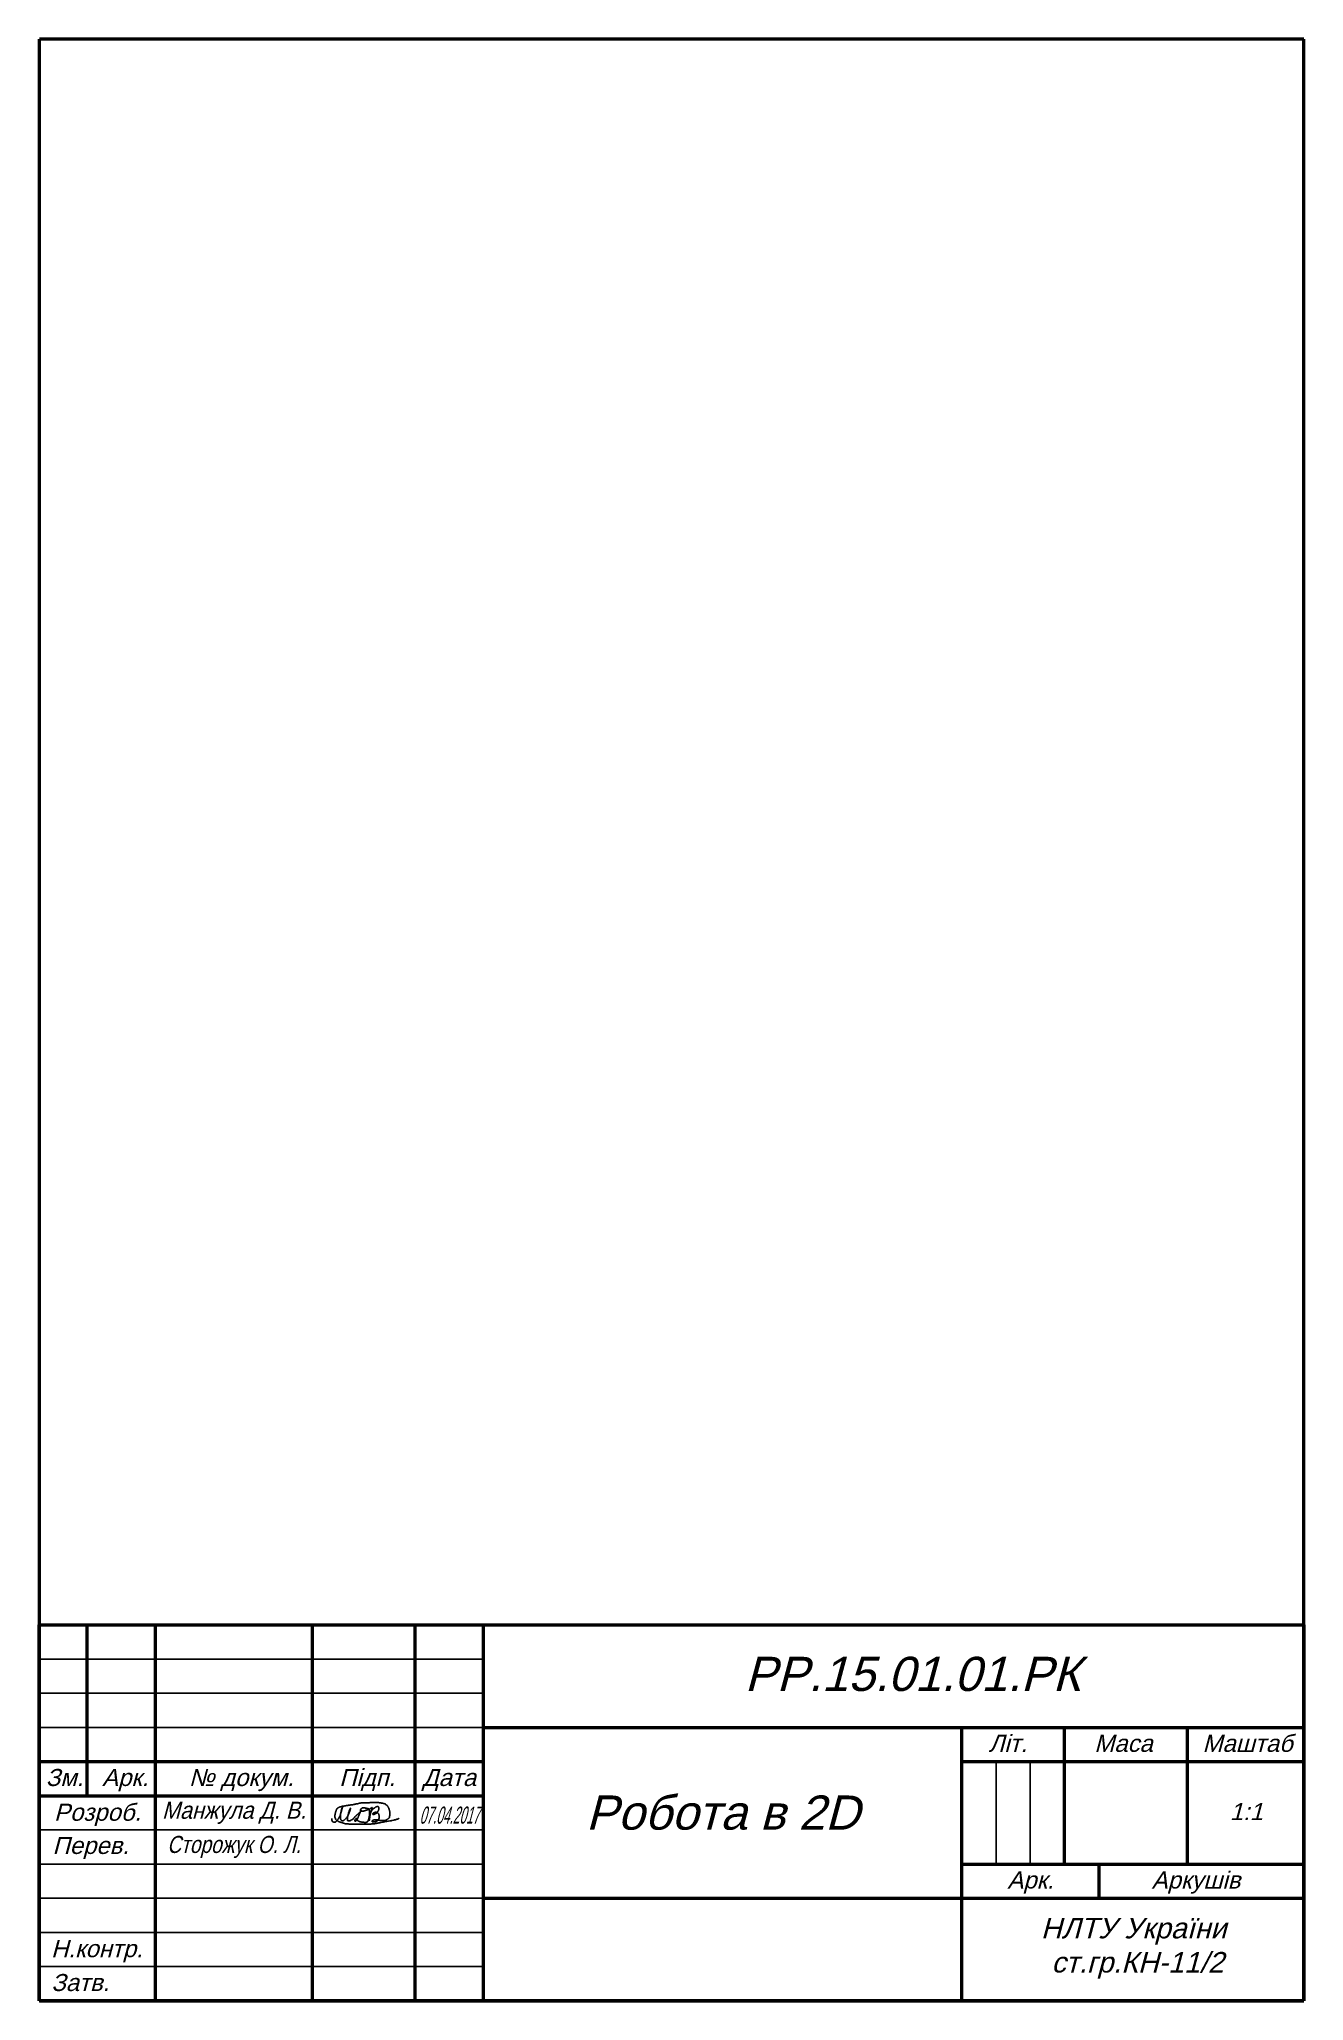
# Paper-space layout 'А4 вертик' of a CAD drawing. Header units: millimetres. Extents: x 20 to 205, y 5 to 292.
import ezdxf

# ---------------------------------------------------------------- set-up
doc = ezdxf.new("R2010")
doc.units = ezdxf.units.MM
doc.layers.add('Контур', color=7, linetype='Continuous', lineweight=50)
doc.styles.add('пiдпис', font='arial.ttf', dxfattribs={"oblique": 15})

psp = doc.layouts.new('А4 вертик')

# ---------------------------------------------------------------- linework, layer by layer
for p, q in [((19.73, 54.93), (84.73, 54.93)), ((19.73, 49.93), (84.73, 49.93)), ((84.73, 44.93), (19.73, 44.93)), ((159.73, 39.93), (159.73, 24.93)), ((164.73, 39.93), (164.73, 24.93)), ((62.53, 31.6), (62.53, 31.37)), ((63.02, 32.15), (63, 32.13)), ((63, 32.13), (63, 31.75)), ((63, 31.75), (63.02, 31.73)), ((63.03, 32.19), (63.02, 32.17)), ((63.02, 32.17), (63.02, 32.15)), ((63.02, 31.73), (63.02, 31.71)), ((63.02, 31.71), (63.03, 31.68)), ((63.04, 32.24), (63.03, 32.19)), ((63.03, 31.68), (63.04, 31.64)), ((63.06, 32.36), (63.04, 32.31)), ((63.04, 32.31), (63.04, 32.24)), ((63.04, 31.64), (63.06, 31.63)), ((63.07, 32.43), (63.06, 32.39)), ((63.06, 32.39), (63.06, 32.36)), ((63.06, 31.63), (63.06, 31.6)), ((63.06, 31.6), (63.07, 31.55)), ((63.09, 32.46), (63.07, 32.44)), ((63.07, 32.44), (63.07, 32.43)), ((63.1, 32.51), (63.09, 32.46)), ((63.13, 32.62), (63.1, 32.55)), ((63.1, 32.55), (63.1, 32.51)), ((63.14, 32.65), (63.13, 32.62)), ((63.15, 32.72), (63.14, 32.65)), ((63.17, 32.76), (63.15, 32.72)), ((63.19, 32.82), (63.17, 32.76)), ((63.22, 32.91), (63.19, 32.85)), ((63.19, 32.85), (63.19, 32.82)), ((63.25, 32.96), (63.22, 32.91)), ((63.26, 32.97), (63.25, 32.96)), ((63.32, 33.04), (63.26, 32.97)), ((63.34, 33.07), (63.32, 33.04)), ((63.38, 33.1), (63.34, 33.08)), ((63.34, 33.08), (63.34, 33.07)), ((63.4, 33.12), (63.38, 33.1)), ((63.43, 33.15), (63.4, 33.12)), ((63.44, 33.15), (63.43, 33.15)), ((63.48, 33.18), (63.44, 33.15)), ((63.51, 33.19), (63.48, 33.18)), ((63.48, 31.56), (63.51, 31.58)), ((63.53, 33.2), (63.51, 33.19)), ((63.51, 31.58), (63.52, 31.6)), ((63.52, 31.6), (63.55, 31.64)), ((63.57, 33.22), (63.53, 33.2)), ((63.55, 31.66), (63.57, 31.68)), ((63.55, 31.64), (63.55, 31.66)), ((63.63, 33.26), (63.57, 33.22)), ((63.57, 31.7), (63.6, 31.74)), ((63.57, 31.68), (63.57, 31.7)), ((63.6, 31.74), (63.62, 31.75)), ((63.62, 31.75), (63.63, 31.78)), ((63.67, 33.26), (63.63, 33.26)), ((63.63, 31.78), (63.64, 31.81)), ((63.64, 31.82), (63.66, 31.85)), ((63.64, 31.81), (63.64, 31.82)), ((63.66, 31.85), (63.67, 31.86)), ((63.71, 33.29), (63.67, 33.26)), ((63.67, 31.86), (63.68, 31.9)), ((63.68, 31.9), (63.71, 31.96)), ((63.74, 33.3), (63.71, 33.29)), ((63.71, 31.96), (63.74, 32)), ((63.76, 33.3), (63.74, 33.3)), ((63.74, 32.02), (63.75, 32.05)), ((63.74, 32), (63.74, 32.02)), ((63.75, 32.06), (63.76, 32.09)), ((63.75, 32.05), (63.75, 32.06)), ((63.83, 33.33), (63.76, 33.3)), ((63.76, 32.09), (63.78, 32.13)), ((63.78, 32.15), (63.79, 32.16)), ((63.78, 32.13), (63.78, 32.15)), ((63.79, 32.16), (63.81, 32.2)), ((63.81, 32.23), (63.82, 32.25)), ((63.81, 32.2), (63.81, 32.23)), ((63.82, 31.87), (63.81, 31.86)), ((63.81, 31.86), (63.81, 31.55)), ((63.82, 32.27), (63.83, 32.3)), ((63.82, 32.25), (63.82, 32.27)), ((63.83, 32.24), (63.82, 32.21)), ((63.82, 32.21), (63.82, 31.87)), ((63.85, 33.33), (63.83, 33.33)), ((63.85, 32.34), (63.83, 32.31)), ((63.83, 32.3), (63.85, 32.32)), ((63.83, 32.31), (63.83, 32.24)), ((63.89, 33.34), (63.85, 33.33)), ((63.86, 32.4), (63.85, 32.39)), ((63.85, 32.36), (63.86, 32.39)), ((63.85, 32.39), (63.85, 32.34)), ((63.85, 32.32), (63.85, 32.36)), ((63.87, 32.51), (63.86, 32.49)), ((63.86, 32.49), (63.86, 32.4)), ((63.86, 32.39), (63.87, 32.43)), ((63.89, 32.57), (63.87, 32.55)), ((63.87, 32.55), (63.87, 32.51)), ((63.87, 32.43), (63.89, 32.46)), ((63.93, 33.35), (63.89, 33.34)), ((63.9, 32.66), (63.89, 32.63)), ((63.89, 32.63), (63.89, 32.57)), ((63.89, 32.46), (63.9, 32.49)), ((63.91, 32.69), (63.9, 32.66)), ((63.9, 32.49), (63.91, 32.5)), ((63.93, 32.77), (63.91, 32.74)), ((63.91, 32.74), (63.91, 32.69)), ((63.91, 32.54), (63.93, 32.55)), ((63.91, 32.5), (63.91, 32.54)), ((63.97, 33.35), (63.93, 33.35)), ((63.94, 32.82), (63.93, 32.78)), ((63.93, 32.78), (63.93, 32.77)), ((63.93, 32.59), (63.94, 32.61)), ((63.93, 32.55), (63.93, 32.59)), ((63.95, 32.88), (63.94, 32.87)), ((63.94, 32.87), (63.94, 32.82)), ((63.94, 32.62), (63.95, 32.66)), ((63.94, 32.61), (63.94, 32.62)), ((63.97, 32.91), (63.95, 32.88)), ((63.95, 32.69), (63.97, 32.7)), ((63.95, 32.66), (63.95, 32.69)), ((64, 33.37), (63.97, 33.35)), ((63.98, 32.97), (63.97, 32.95)), ((63.97, 32.95), (63.97, 32.91)), ((63.97, 32.82), (63.98, 32.84)), ((63.97, 32.7), (63.97, 32.82)), ((64, 33), (63.98, 32.97)), ((63.98, 32.84), (64, 32.87)), ((64.09, 33.37), (64, 33.37)), ((64.01, 33.04), (64, 33)), ((64, 32.92), (64.02, 32.97)), ((64, 32.87), (64, 32.92)), ((64.02, 33.1), (64.01, 33.08)), ((64.01, 33.08), (64.01, 33.04)), ((64.04, 33.11), (64.02, 33.1)), ((64.02, 33.01), (64.04, 33.03)), ((64.02, 32.97), (64.02, 33.01)), ((64.05, 33.16), (64.04, 33.16)), ((64.04, 33.16), (64.04, 33.11)), ((64.04, 33.06), (64.05, 33.07)), ((64.04, 33.03), (64.04, 33.06)), ((64.06, 33.19), (64.05, 33.16)), ((64.05, 33.07), (64.06, 33.08)), ((64.08, 33.23), (64.06, 33.22)), ((64.06, 33.22), (64.06, 33.19)), ((64.06, 33.14), (64.08, 33.16)), ((64.06, 33.08), (64.06, 33.14)), ((64.09, 33.29), (64.08, 33.23)), ((64.08, 33.2), (64.09, 33.22)), ((64.08, 33.16), (64.08, 33.2)), ((64.12, 33.38), (64.09, 33.37)), ((64.1, 33.33), (64.09, 33.31)), ((64.09, 33.31), (64.09, 33.29)), ((64.09, 33.22), (64.1, 33.25)), ((64.12, 33.35), (64.1, 33.33)), ((64.1, 33.25), (64.1, 33.29)), ((64.1, 33.29), (64.12, 33.29)), ((64.13, 33.38), (64.12, 33.35)), ((64.14, 33.38), (64.12, 33.38)), ((64.12, 33.31), (64.13, 33.33)), ((64.12, 33.29), (64.12, 33.31)), ((64.14, 33.41), (64.13, 33.38)), ((64.13, 33.38), (64.14, 33.39)), ((64.13, 33.33), (64.13, 33.38)), ((64.14, 33.46), (64.16, 33.48)), ((64.14, 33.39), (64.14, 33.46)), ((64.16, 33.46), (64.14, 33.41)), ((64.23, 33.41), (64.14, 33.38)), ((64.16, 33.48), (64.16, 33.46)), ((64.25, 33.41), (64.23, 33.41)), ((64.35, 33.42), (64.25, 33.41)), ((64.38, 33.44), (64.35, 33.42)), ((64.4, 33.44), (64.38, 33.44)), ((64.43, 33.45), (64.4, 33.44)), ((64.53, 33.45), (64.43, 33.45)), ((64.58, 33.46), (64.53, 33.45)), ((64.55, 31.55), (64.58, 31.58)), ((64.59, 33.46), (64.58, 33.46)), ((64.58, 31.58), (64.59, 31.6)), ((64.65, 33.48), (64.59, 33.46)), ((64.59, 31.6), (64.62, 31.62)), ((64.62, 31.63), (64.65, 31.66)), ((64.62, 31.62), (64.62, 31.63)), ((64.73, 33.48), (64.65, 33.48)), ((64.65, 31.66), (64.67, 31.7)), ((64.67, 31.7), (64.69, 31.71)), ((64.69, 31.71), (64.7, 31.73)), ((64.7, 31.73), (64.72, 31.75)), ((64.72, 31.75), (64.73, 31.77)), ((64.8, 33.49), (64.73, 33.48)), ((64.73, 31.77), (64.76, 31.79)), ((64.76, 31.82), (64.8, 31.85)), ((64.76, 31.79), (64.76, 31.82)), ((64.85, 33.5), (64.8, 33.49)), ((64.8, 31.85), (64.81, 31.87)), ((64.81, 31.87), (64.82, 31.9)), ((64.82, 31.64), (64.81, 31.63)), ((64.81, 31.63), (64.81, 31.4)), ((64.82, 31.9), (64.84, 31.93)), ((64.84, 31.73), (64.82, 31.71)), ((64.82, 31.71), (64.82, 31.64)), ((64.84, 31.93), (64.85, 31.96)), ((64.85, 31.82), (64.84, 31.81)), ((64.84, 31.81), (64.84, 31.73)), ((64.89, 33.52), (64.85, 33.5)), ((64.85, 31.96), (64.86, 32)), ((64.86, 31.87), (64.85, 31.87)), ((64.85, 31.87), (64.85, 31.82)), ((64.86, 32.01), (64.89, 32.02)), ((64.86, 32), (64.86, 32.01)), ((64.88, 31.92), (64.86, 31.89)), ((64.86, 31.89), (64.86, 31.87)), ((64.89, 31.97), (64.88, 31.96)), ((64.88, 31.96), (64.88, 31.92)), ((64.97, 33.53), (64.89, 33.52)), ((64.89, 32.05), (64.91, 32.06)), ((64.89, 32.02), (64.89, 32.05)), ((64.91, 32.04), (64.89, 32.04)), ((64.89, 32.04), (64.89, 31.97)), ((64.91, 32.06), (64.93, 32.11)), ((64.92, 32.06), (64.91, 32.05)), ((64.91, 32.05), (64.91, 32.04)), ((64.93, 32.15), (64.92, 32.13)), ((64.92, 32.13), (64.92, 32.06)), ((64.95, 32.2), (64.93, 32.19)), ((64.93, 32.19), (64.93, 32.15)), ((64.93, 32.11), (64.95, 32.13)), ((64.96, 32.24), (64.95, 32.24)), ((64.95, 32.24), (64.95, 32.2)), ((64.95, 32.15), (64.96, 32.16)), ((64.95, 32.13), (64.95, 32.15)), ((64.97, 32.3), (64.96, 32.28)), ((64.96, 32.28), (64.96, 32.24)), ((64.96, 32.19), (64.97, 32.2)), ((64.96, 32.16), (64.96, 32.19)), ((65.03, 33.54), (64.97, 33.53)), ((64.99, 32.38), (64.97, 32.38)), ((64.97, 32.38), (64.97, 32.3)), ((64.97, 32.2), (64.99, 32.21)), ((65, 32.43), (64.99, 32.4)), ((64.99, 32.4), (64.99, 32.38)), ((64.99, 32.24), (65.03, 32.31)), ((64.99, 32.21), (64.99, 32.24)), ((65.01, 32.47), (65, 32.46)), ((65, 32.46), (65, 32.43)), ((65.03, 32.51), (65.01, 32.51)), ((65.01, 32.51), (65.01, 32.47)), ((65.07, 33.54), (65.03, 33.54)), ((65.04, 32.54), (65.03, 32.51)), ((65.03, 32.31), (65.04, 32.32)), ((65.06, 32.59), (65.04, 32.59)), ((65.04, 32.59), (65.04, 32.54)), ((65.04, 32.35), (65.06, 32.38)), ((65.04, 32.32), (65.04, 32.35)), ((65.07, 32.68), (65.06, 32.66)), ((65.06, 32.66), (65.06, 32.59)), ((65.06, 32.38), (65.07, 32.4)), ((65.12, 33.56), (65.07, 33.54)), ((65.08, 32.72), (65.07, 32.69)), ((65.07, 32.69), (65.07, 32.68)), ((65.07, 32.42), (65.08, 32.46)), ((65.07, 32.4), (65.07, 32.42)), ((65.1, 32.76), (65.08, 32.72)), ((65.08, 32.46), (65.1, 32.47)), ((65.11, 32.78), (65.1, 32.76)), ((65.1, 32.5), (65.11, 32.55)), ((65.1, 32.47), (65.1, 32.5)), ((65.12, 32.84), (65.11, 32.78)), ((65.11, 32.55), (65.14, 32.58)), ((65.15, 33.57), (65.12, 33.56)), ((65.14, 32.87), (65.12, 32.84)), ((65.15, 32.88), (65.14, 32.87)), ((65.14, 32.61), (65.15, 32.62)), ((65.14, 32.58), (65.14, 32.61)), ((65.2, 33.57), (65.15, 33.57)), ((65.16, 32.91), (65.15, 32.88)), ((65.15, 32.62), (65.16, 32.66)), ((65.18, 32.93), (65.16, 32.91)), ((65.16, 32.68), (65.18, 32.72)), ((65.16, 32.66), (65.16, 32.68)), ((65.19, 32.95), (65.18, 32.93)), ((65.18, 32.73), (65.19, 32.74)), ((65.18, 32.72), (65.18, 32.73)), ((65.23, 33.03), (65.19, 32.95)), ((65.19, 32.77), (65.2, 32.78)), ((65.19, 32.74), (65.19, 32.77)), ((65.27, 33.58), (65.2, 33.57)), ((65.2, 32.78), (65.2, 32.82)), ((65.2, 32.82), (65.22, 32.82)), ((65.22, 32.88), (65.23, 32.89)), ((65.22, 32.82), (65.22, 32.88)), ((65.27, 33.11), (65.23, 33.03)), ((65.23, 32.93), (65.25, 32.95)), ((65.23, 32.89), (65.23, 32.93)), ((65.25, 32.95), (65.26, 32.97)), ((65.26, 33), (65.27, 33.01)), ((65.26, 32.97), (65.26, 33)), ((65.29, 33.58), (65.27, 33.58)), ((65.3, 33.12), (65.27, 33.11)), ((65.27, 33.03), (65.29, 33.04)), ((65.27, 33.01), (65.27, 33.03)), ((65.31, 33.6), (65.29, 33.58)), ((65.29, 33.1), (65.3, 33.11)), ((65.29, 33.04), (65.29, 33.1)), ((65.3, 33.11), (65.3, 33.12)), ((65.41, 33.61), (65.31, 33.6)), ((65.48, 33.61), (65.41, 33.61)), ((65.52, 33.62), (65.48, 33.61)), ((65.6, 33.62), (65.52, 33.62)), ((65.64, 33.64), (65.6, 33.62)), ((65.69, 33.65), (65.64, 33.64)), ((65.68, 31.55), (65.69, 31.58)), ((65.76, 33.65), (65.69, 33.65)), ((65.69, 31.59), (65.71, 31.6)), ((65.69, 31.58), (65.69, 31.59)), ((65.71, 31.6), (65.73, 31.63)), ((65.73, 31.63), (65.75, 31.66)), ((65.75, 31.66), (65.77, 31.67)), ((65.8, 33.67), (65.76, 33.65)), ((65.77, 31.67), (65.82, 31.71)), ((65.91, 33.69), (65.8, 33.67)), ((65.82, 31.74), (65.86, 31.77)), ((65.82, 31.71), (65.82, 31.74)), ((65.86, 31.77), (65.87, 31.78)), ((65.87, 31.78), (65.9, 31.81)), ((65.9, 31.81), (65.92, 31.85)), ((65.95, 33.69), (65.91, 33.69)), ((65.92, 31.85), (65.98, 31.89)), ((66.01, 33.72), (65.95, 33.69)), ((65.98, 31.89), (66.02, 31.93)), ((66.11, 33.73), (66.01, 33.72)), ((66.02, 31.93), (66.05, 31.97)), ((66.05, 31.97), (66.06, 31.98)), ((66.06, 31.98), (66.1, 32.01)), ((66.07, 31.56), (66.09, 31.58)), ((66.09, 31.58), (66.11, 31.58)), ((66.1, 32.01), (66.11, 32.04)), ((66.16, 33.75), (66.11, 33.73)), ((66.11, 32.04), (66.16, 32.06)), ((66.11, 31.58), (66.13, 31.59)), ((66.13, 31.59), (66.14, 31.59)), ((66.14, 31.59), (66.16, 31.6)), ((66.18, 33.75), (66.16, 33.75)), ((66.16, 32.06), (66.17, 32.08)), ((66.16, 31.6), (66.21, 31.6)), ((66.17, 32.08), (66.2, 32.09)), ((66.25, 33.77), (66.18, 33.75)), ((66.2, 32.09), (66.22, 32.12)), ((66.21, 31.6), (66.21, 31.59)), ((66.21, 31.59), (66.22, 31.58)), ((66.22, 32.12), (66.25, 32.15)), ((66.22, 31.58), (66.22, 31.56)), ((66.32, 33.77), (66.25, 33.77)), ((66.25, 32.15), (66.29, 32.19)), ((66.29, 31.58), (66.28, 31.56)), ((66.29, 32.19), (66.33, 32.23)), ((66.3, 31.63), (66.29, 31.6)), ((66.29, 31.6), (66.29, 31.58)), ((66.33, 31.67), (66.3, 31.63)), ((66.37, 33.79), (66.32, 33.77)), ((66.33, 32.23), (66.36, 32.25)), ((66.37, 31.74), (66.33, 31.68)), ((66.33, 31.68), (66.33, 31.67)), ((66.36, 32.25), (66.37, 32.28)), ((66.4, 33.8), (66.37, 33.79)), ((66.37, 32.28), (66.44, 32.34)), ((66.39, 31.78), (66.37, 31.77)), ((66.37, 31.77), (66.37, 31.74)), ((66.4, 31.81), (66.39, 31.78)), ((66.47, 33.81), (66.4, 33.8)), ((66.44, 31.9), (66.4, 31.83)), ((66.4, 31.83), (66.4, 31.81)), ((66.44, 32.34), (66.45, 32.36)), ((66.45, 31.93), (66.44, 31.9)), ((66.45, 32.36), (66.49, 32.39)), ((66.48, 31.98), (66.45, 31.93)), ((66.51, 33.81), (66.47, 33.81)), ((66.49, 32.02), (66.48, 31.98)), ((66.49, 32.39), (66.52, 32.4)), ((66.51, 32.06), (66.49, 32.02)), ((66.55, 33.83), (66.51, 33.81)), ((66.55, 32.13), (66.51, 32.06)), ((66.52, 32.4), (66.55, 32.44)), ((66.58, 33.84), (66.55, 33.83)), ((66.55, 32.44), (66.59, 32.46)), ((66.58, 32.23), (66.55, 32.17)), ((66.55, 32.17), (66.55, 32.13)), ((66.6, 33.84), (66.58, 33.84)), ((66.59, 32.25), (66.58, 32.23)), ((66.59, 32.49), (66.64, 32.53)), ((66.59, 32.46), (66.59, 32.49)), ((66.63, 32.36), (66.59, 32.3)), ((66.59, 32.3), (66.59, 32.25)), ((66.63, 33.86), (66.6, 33.84)), ((66.73, 33.86), (66.63, 33.86)), ((66.67, 32.44), (66.63, 32.36)), ((66.64, 32.53), (66.67, 32.55)), ((66.67, 32.55), (66.68, 32.57)), ((66.7, 32.53), (66.67, 32.49)), ((66.67, 32.49), (66.67, 32.44)), ((66.68, 32.57), (66.7, 32.59)), ((66.7, 32.59), (66.73, 32.62)), ((66.73, 32.58), (66.7, 32.53)), ((66.79, 33.88), (66.73, 33.86)), ((66.74, 32.87), (66.73, 32.84)), ((66.73, 32.84), (66.73, 32.7)), ((66.73, 32.7), (66.74, 32.7)), ((66.73, 32.62), (66.78, 32.68)), ((66.74, 32.62), (66.73, 32.58)), ((66.75, 32.89), (66.74, 32.88)), ((66.74, 32.88), (66.74, 32.87)), ((66.74, 32.7), (66.74, 32.68)), ((66.77, 32.68), (66.74, 32.62)), ((66.74, 32.68), (66.75, 32.66)), ((66.77, 32.95), (66.75, 32.93)), ((66.75, 32.93), (66.75, 32.89)), ((66.75, 32.66), (66.79, 32.66)), ((66.78, 32.97), (66.77, 32.96)), ((66.77, 32.96), (66.77, 32.95)), ((66.78, 32.7), (66.77, 32.68)), ((66.79, 32.99), (66.78, 32.97)), ((66.83, 32.84), (66.78, 32.7)), ((66.78, 32.69), (66.81, 32.72)), ((66.78, 32.68), (66.78, 32.69)), ((66.89, 33.91), (66.79, 33.88)), ((66.81, 33.01), (66.79, 33.01)), ((66.79, 33.01), (66.79, 32.99)), ((66.79, 32.66), (66.82, 32.65)), ((66.83, 33.03), (66.81, 33.03)), ((66.81, 33.03), (66.81, 33.01)), ((66.81, 32.76), (66.83, 32.78)), ((66.81, 32.72), (66.81, 32.76)), ((66.82, 32.65), (67, 32.65)), ((66.86, 33.06), (66.83, 33.03)), ((66.85, 32.87), (66.83, 32.84)), ((66.83, 32.78), (66.83, 32.82)), ((66.83, 32.82), (66.85, 32.82)), ((66.85, 32.82), (66.85, 32.87)), ((66.88, 33.06), (66.86, 33.06)), ((66.9, 33.07), (66.88, 33.06)), ((68.06, 33.91), (66.89, 33.91)), ((66.94, 33.1), (66.9, 33.07)), ((66.97, 33.11), (66.94, 33.1)), ((67, 33.12), (66.97, 33.11)), ((67.01, 33.15), (67, 33.14)), ((67, 33.14), (67, 33.12)), ((67, 32.65), (67.04, 32.66)), ((67.02, 33.15), (67.01, 33.15)), ((67.04, 33.16), (67.02, 33.15)), ((67.16, 33.18), (67.04, 33.18)), ((67.04, 33.18), (67.04, 33.16)), ((67.04, 32.66), (67.09, 32.66)), ((67.09, 32.66), (67.15, 32.68)), ((67.15, 32.68), (67.17, 32.69)), ((67.17, 33.16), (67.16, 33.18)), ((67.2, 33.16), (67.17, 33.16)), ((67.17, 32.69), (67.2, 32.69)), ((67.3, 33.15), (67.2, 33.16)), ((67.2, 32.69), (67.24, 32.72)), ((67.24, 32.72), (67.27, 32.73)), ((67.27, 32.73), (67.32, 32.73)), ((67.32, 33.14), (67.3, 33.15)), ((67.36, 33.14), (67.32, 33.14)), ((67.32, 32.73), (67.35, 32.74)), ((67.35, 32.74), (67.4, 32.76)), ((67.47, 33.11), (67.36, 33.14)), ((67.4, 32.76), (67.43, 32.77)), ((67.43, 32.77), (67.46, 32.78)), ((67.46, 32.78), (67.49, 32.78)), ((67.55, 33.11), (67.47, 33.11)), ((67.49, 32.78), (67.55, 32.8)), ((67.6, 33.1), (67.55, 33.11)), ((67.55, 32.8), (67.58, 32.81)), ((67.58, 32.81), (67.62, 32.82)), ((67.62, 33.1), (67.6, 33.1)), ((67.66, 33.08), (67.62, 33.1)), ((67.62, 32.82), (67.68, 32.84)), ((67.74, 33.08), (67.66, 33.08)), ((67.68, 32.84), (67.7, 32.85)), ((67.7, 32.85), (67.73, 32.87)), ((67.73, 32.87), (67.74, 32.87)), ((67.77, 33.07), (67.74, 33.08)), ((67.74, 32.87), (67.79, 32.88)), ((67.79, 33.06), (67.77, 33.07)), ((67.84, 33.06), (67.79, 33.06)), ((67.79, 32.88), (67.8, 32.89)), ((67.8, 32.89), (67.84, 32.89)), ((67.87, 33.04), (67.84, 33.06)), ((67.84, 32.89), (67.87, 32.91)), ((67.88, 33.03), (67.87, 33.04)), ((67.87, 32.91), (67.89, 32.92)), ((67.91, 33.01), (67.88, 33.03)), ((67.89, 32.92), (67.92, 32.93)), ((67.93, 33), (67.91, 33.01)), ((67.92, 32.93), (67.96, 32.93)), ((67.95, 32.99), (67.93, 33)), ((67.93, 31.56), (67.95, 31.59)), ((67.96, 32.97), (67.95, 32.99)), ((67.95, 31.63), (67.96, 31.67)), ((67.95, 31.59), (67.95, 31.63)), ((67.98, 32.95), (67.96, 32.97)), ((67.96, 32.93), (67.98, 32.95)), ((67.96, 31.67), (67.98, 31.73)), ((67.99, 32.93), (67.98, 32.95)), ((67.98, 32.95), (67.99, 32.95)), ((67.98, 31.79), (67.99, 31.82)), ((67.98, 31.73), (67.98, 31.79)), ((67.99, 32.95), (67.99, 32.96)), ((67.99, 32.96), (68.02, 32.96)), ((67.99, 32.92), (67.99, 32.93)), ((68.02, 32.89), (67.99, 32.92)), ((67.99, 31.82), (68, 31.85)), ((68, 31.87), (68.02, 31.94)), ((68, 31.85), (68, 31.87)), ((68.02, 32.96), (68.03, 32.97)), ((68.02, 32.87), (68.02, 32.89)), ((68.03, 32.85), (68.02, 32.87)), ((68.02, 31.96), (68.03, 31.98)), ((68.02, 31.94), (68.02, 31.96)), ((68.03, 32.97), (68.04, 32.97)), ((68.03, 32.84), (68.03, 32.85)), ((68.06, 32.8), (68.03, 32.84)), ((68.03, 32.05), (68.04, 32.11)), ((68.03, 31.98), (68.03, 32.05)), ((68.03, 31.48), (68.06, 31.59)), ((68.04, 32.97), (68.04, 32.99)), ((68.04, 32.99), (68.06, 32.99)), ((68.04, 32.11), (68.06, 32.15)), ((68.11, 33.92), (68.06, 33.91)), ((68.06, 32.99), (68.08, 33)), ((68.06, 32.78), (68.06, 32.8)), ((68.07, 32.74), (68.06, 32.78)), ((68.06, 32.31), (68.07, 32.34)), ((68.06, 32.15), (68.06, 32.31)), ((68.06, 31.59), (68.07, 31.63)), ((68.07, 31.62), (68.06, 31.6)), ((68.06, 31.6), (68.06, 31.48)), ((68.07, 32.34), (68.07, 32.74)), ((68.08, 31.68), (68.07, 31.67)), ((68.07, 31.63), (68.08, 31.68)), ((68.07, 31.67), (68.07, 31.62)), ((68.08, 33), (68.08, 33.01)), ((68.08, 33.01), (68.12, 33.01)), ((68.1, 31.86), (68.08, 31.85)), ((68.08, 31.85), (68.08, 31.68)), ((68.08, 31.68), (68.1, 31.81)), ((68.11, 31.92), (68.1, 31.9)), ((68.1, 31.86), (68.11, 31.92)), ((68.1, 31.9), (68.1, 31.86)), ((68.1, 31.81), (68.1, 31.86)), ((68.23, 33.94), (68.11, 33.92)), ((68.12, 32.02), (68.11, 32)), ((68.11, 32), (68.11, 31.92)), ((68.11, 31.92), (68.12, 31.98)), ((68.12, 33.01), (68.17, 33.06)), ((68.14, 32.05), (68.12, 32.02)), ((68.12, 31.98), (68.14, 32.02)), ((68.14, 32.02), (68.17, 32.17)), ((68.15, 32.13), (68.14, 32.05)), ((68.17, 32.17), (68.15, 32.16)), ((68.15, 32.16), (68.15, 32.13)), ((68.17, 33.06), (68.21, 33.07)), ((68.17, 32.21), (68.18, 32.27)), ((68.18, 32.23), (68.17, 32.17)), ((68.17, 32.17), (68.17, 32.21)), ((68.18, 32.27), (68.19, 32.31)), ((68.19, 32.3), (68.18, 32.27)), ((68.18, 32.27), (68.18, 32.23)), ((68.19, 32.31), (68.22, 32.4)), ((68.22, 32.35), (68.19, 32.3)), ((68.21, 33.07), (68.23, 33.08)), ((68.23, 32.44), (68.22, 32.38)), ((68.22, 32.4), (68.23, 32.44)), ((68.22, 32.38), (68.22, 32.35)), ((68.34, 33.95), (68.23, 33.94)), ((68.23, 33.08), (68.26, 33.1)), ((68.25, 32.5), (68.23, 32.44)), ((68.23, 32.44), (68.25, 32.49)), ((68.26, 32.53), (68.25, 32.5)), ((68.25, 32.49), (68.26, 32.51)), ((68.26, 33.1), (68.33, 33.12)), ((68.27, 32.61), (68.26, 32.53)), ((68.26, 32.51), (68.3, 32.58)), ((68.29, 32.65), (68.27, 32.61)), ((68.31, 32.68), (68.29, 32.65)), ((68.3, 32.58), (68.31, 32.62)), ((68.33, 32.78), (68.31, 32.72)), ((68.31, 32.72), (68.31, 32.68)), ((68.31, 32.62), (68.34, 32.68)), ((68.33, 33.12), (68.34, 33.14)), ((68.34, 32.82), (68.33, 32.78)), ((69.03, 33.95), (68.34, 33.95)), ((68.34, 33.14), (68.34, 33.15)), ((68.34, 33.15), (68.37, 33.15)), ((68.37, 32.89), (68.34, 32.82)), ((68.34, 32.68), (68.36, 32.7)), ((68.36, 32.7), (68.41, 32.78)), ((68.37, 33.15), (68.38, 33.16)), ((68.38, 32.95), (68.37, 32.92)), ((68.37, 32.92), (68.37, 32.89)), ((68.38, 33.16), (68.38, 33.18)), ((68.38, 33.18), (68.41, 33.18)), ((68.4, 33.01), (68.38, 32.95)), ((68.41, 33.08), (68.4, 33.07)), ((68.4, 33.07), (68.4, 33.01)), ((68.41, 33.18), (68.41, 33.19)), ((68.41, 33.19), (68.42, 33.19)), ((68.42, 33.12), (68.41, 33.08)), ((68.41, 32.78), (68.42, 32.82)), ((68.42, 33.19), (68.42, 33.12)), ((68.42, 32.82), (68.45, 32.85)), ((68.45, 32.85), (68.46, 32.88)), ((68.46, 32.88), (68.53, 32.95)), ((68.52, 32.3), (68.53, 32.31)), ((68.52, 32.19), (68.52, 32.3)), ((68.7, 32.19), (68.52, 32.19)), ((68.53, 32.95), (68.56, 32.97)), ((68.53, 32.31), (68.53, 32.34)), ((68.53, 32.34), (68.55, 32.34)), ((68.55, 32.34), (68.57, 32.38)), ((68.56, 32.97), (68.61, 33.01)), ((68.57, 32.38), (68.6, 32.39)), ((68.6, 32.39), (68.63, 32.42)), ((68.61, 33.01), (68.72, 33.1)), ((68.63, 32.42), (68.65, 32.43)), ((68.65, 32.43), (68.7, 32.44)), ((68.7, 32.44), (68.71, 32.46)), ((68.72, 32.2), (68.7, 32.19)), ((68.71, 32.46), (68.72, 32.47)), ((68.72, 33.1), (68.75, 33.12)), ((68.72, 32.47), (68.75, 32.47)), ((68.74, 32.2), (68.72, 32.2)), ((68.75, 32.21), (68.74, 32.2)), ((68.75, 33.12), (68.79, 33.15)), ((68.75, 32.47), (68.8, 32.5)), ((68.82, 32.24), (68.75, 32.21)), ((68.79, 33.15), (68.83, 33.18)), ((68.8, 32.5), (68.84, 32.5)), ((68.84, 32.25), (68.82, 32.24)), ((68.83, 33.18), (68.87, 33.2)), ((68.84, 32.5), (68.89, 32.51)), ((68.87, 32.27), (68.84, 32.25)), ((68.87, 33.2), (68.93, 33.25)), ((68.9, 32.28), (68.87, 32.27)), ((68.89, 32.51), (69.06, 32.51)), ((68.98, 32.31), (68.9, 32.28)), ((68.93, 33.25), (68.94, 33.26)), ((68.94, 33.26), (68.95, 33.26)), ((68.95, 33.26), (68.98, 33.29)), ((68.98, 33.29), (69.01, 33.3)), ((69.01, 32.34), (68.98, 32.31)), ((69.01, 33.3), (69.05, 33.31)), ((69.02, 32.34), (69.01, 32.34)), ((69.08, 32.38), (69.02, 32.34)), ((69.1, 33.94), (69.03, 33.95)), ((69.05, 33.31), (69.08, 33.33)), ((69.06, 32.51), (69.08, 32.5)), ((69.08, 33.33), (69.1, 33.34)), ((69.08, 32.5), (69.09, 32.5)), ((69.09, 32.39), (69.08, 32.38)), ((69.09, 32.5), (69.14, 32.47)), ((69.12, 32.4), (69.09, 32.39)), ((69.16, 33.94), (69.1, 33.94)), ((69.1, 33.34), (69.16, 33.35)), ((69.14, 32.44), (69.12, 32.4)), ((69.18, 32.49), (69.14, 32.44)), ((69.14, 32.47), (69.16, 32.46)), ((69.25, 33.92), (69.16, 33.94)), ((69.16, 33.35), (69.27, 33.35)), ((69.16, 32.46), (69.18, 32.44)), ((69.2, 32.51), (69.18, 32.49)), ((69.18, 32.44), (69.23, 32.43)), ((69.23, 32.55), (69.2, 32.53)), ((69.2, 32.53), (69.2, 32.51)), ((69.25, 32.58), (69.23, 32.55)), ((69.23, 32.43), (69.25, 32.42)), ((69.36, 33.92), (69.25, 33.92)), ((69.27, 32.62), (69.25, 32.58)), ((69.25, 32.42), (69.27, 32.39)), ((69.27, 33.35), (69.32, 33.34)), ((69.29, 32.65), (69.27, 32.62)), ((69.27, 32.39), (69.28, 32.39)), ((69.28, 32.39), (69.29, 32.38)), ((69.33, 32.73), (69.29, 32.65)), ((69.29, 32.38), (69.32, 32.35)), ((69.32, 33.34), (69.33, 33.34)), ((69.32, 32.35), (69.33, 32.34)), ((69.33, 33.34), (69.37, 33.3)), ((69.35, 32.76), (69.33, 32.73)), ((69.33, 32.34), (69.36, 32.31)), ((69.36, 32.78), (69.35, 32.76)), ((69.5, 33.9), (69.36, 33.92)), ((69.37, 32.85), (69.36, 32.78)), ((69.36, 32.31), (69.37, 32.28)), ((69.37, 33.3), (69.37, 33.26)), ((69.37, 33.26), (69.39, 33.25)), ((69.39, 32.88), (69.37, 32.85)), ((69.37, 32.28), (69.4, 32.24)), ((69.39, 33.25), (69.4, 33.2)), ((69.4, 32.91), (69.39, 32.88)), ((69.4, 33.2), (69.4, 32.91)), ((69.4, 32.24), (69.4, 32.23)), ((69.4, 32.23), (69.42, 32.21)), ((69.42, 32.21), (69.42, 32.19)), ((69.42, 32.19), (69.43, 32.16)), ((69.43, 32.16), (69.43, 32.11)), ((69.43, 32.11), (69.44, 32.09)), ((69.44, 32.09), (69.46, 32.04)), ((69.46, 31.62), (69.44, 31.58)), ((69.44, 31.58), (69.44, 31.56)), ((69.46, 32.04), (69.46, 31.98)), ((69.46, 31.98), (69.47, 31.96)), ((69.47, 31.64), (69.46, 31.63)), ((69.46, 31.63), (69.46, 31.62)), ((69.47, 31.96), (69.47, 31.64)), ((69.65, 33.88), (69.5, 33.9)), ((69.73, 33.87), (69.65, 33.88)), ((69.8, 33.86), (69.73, 33.87)), ((69.93, 33.84), (69.8, 33.86)), ((70, 33.83), (69.93, 33.84)), ((70.05, 33.81), (70, 33.83)), ((70.14, 33.79), (70.05, 33.81)), ((70.18, 33.79), (70.14, 33.79)), ((70.24, 33.76), (70.18, 33.79)), ((70.3, 33.73), (70.24, 33.76)), ((70.37, 33.68), (70.3, 33.73)), ((70.42, 33.65), (70.37, 33.68)), ((70.46, 33.61), (70.42, 33.65)), ((70.58, 33.53), (70.46, 33.61)), ((70.62, 33.48), (70.58, 33.53)), ((70.66, 33.45), (70.62, 33.48)), ((70.68, 33.42), (70.66, 33.45)), ((70.71, 33.38), (70.68, 33.42)), ((70.76, 33.31), (70.71, 33.38)), ((70.73, 31.54), (70.79, 31.58)), ((70.77, 33.29), (70.76, 33.31)), ((70.79, 33.25), (70.77, 33.29)), ((70.83, 33.19), (70.79, 33.25)), ((70.79, 31.58), (70.87, 31.62)), ((70.84, 33.16), (70.83, 33.19)), ((70.87, 33.11), (70.84, 33.16)), ((70.9, 33.06), (70.87, 33.11)), ((70.87, 31.62), (70.9, 31.66)), ((70.92, 32.95), (70.9, 33.06)), ((70.9, 31.66), (70.95, 31.71)), ((70.95, 32.89), (70.92, 32.95)), ((70.98, 32.81), (70.95, 32.89)), ((70.95, 31.71), (70.96, 31.73)), ((70.96, 31.75), (70.98, 31.78)), ((70.96, 31.73), (70.96, 31.75)), ((70.98, 32.77), (70.98, 32.81)), ((71, 32.68), (70.98, 32.77)), ((70.98, 31.78), (70.99, 31.85)), ((70.99, 31.85), (71, 31.92)), ((71.02, 32.63), (71, 32.68)), ((71, 31.96), (71.02, 32.05)), ((71, 31.92), (71, 31.96)), ((71.02, 32.54), (71.02, 32.63)), ((71.03, 32.5), (71.02, 32.54)), ((71.02, 32.11), (71.03, 32.15)), ((71.02, 32.05), (71.02, 32.11)), ((71.03, 32.15), (71.03, 32.5)), ((72.24, 31.55), (72.27, 31.58)), ((72.27, 31.58), (72.31, 31.62)), ((72.31, 31.62), (72.32, 31.62)), ((72.32, 31.62), (72.32, 31.63)), ((19.73, 29.93), (84.73, 29.93)), ((62.53, 31.37), (62.54, 31.36)), ((62.54, 31.36), (62.54, 31.33)), ((62.54, 31.33), (62.56, 31.32)), ((62.56, 31.32), (62.56, 31.3)), ((62.56, 31.3), (62.57, 31.29)), ((62.57, 31.29), (62.57, 31.28)), ((62.57, 31.28), (62.58, 31.26)), ((62.58, 31.26), (62.58, 31.25)), ((62.58, 31.25), (62.6, 31.24)), ((62.6, 31.24), (62.6, 31.22)), ((62.6, 31.22), (62.61, 31.22)), ((62.61, 31.22), (62.61, 31.2)), ((62.61, 31.2), (62.62, 31.2)), ((62.62, 31.2), (62.62, 31.17)), ((62.62, 31.17), (62.64, 31.17)), ((62.64, 31.17), (62.64, 31.16)), ((62.64, 31.16), (62.65, 31.14)), ((62.65, 31.14), (62.65, 31.13)), ((62.65, 31.13), (62.68, 31.13)), ((62.68, 31.13), (62.68, 31.12)), ((62.68, 31.12), (62.69, 31.12)), ((62.69, 31.12), (62.69, 31.1)), ((62.69, 31.1), (62.72, 31.1)), ((62.72, 31.1), (62.73, 31.09)), ((62.73, 31.09), (62.75, 31.09)), ((62.75, 31.09), (62.76, 31.07)), ((62.76, 31.07), (62.77, 31.07)), ((62.77, 31.07), (62.8, 31.06)), ((62.8, 31.06), (62.88, 31.06)), ((62.88, 31.06), (62.88, 31.05)), ((62.88, 31.05), (63.02, 31.05)), ((63.02, 31.05), (63.03, 31.06)), ((63.03, 31.06), (63.04, 31.07)), ((63.04, 31.07), (63.07, 31.07)), ((63.07, 31.55), (63.09, 31.54)), ((63.07, 31.07), (63.1, 31.1)), ((63.09, 31.54), (63.09, 31.49)), ((63.09, 31.49), (63.1, 31.48)), ((63.1, 31.48), (63.13, 31.43)), ((63.1, 31.1), (63.11, 31.1)), ((63.11, 31.1), (63.13, 31.12)), ((63.13, 31.43), (63.18, 31.39)), ((63.13, 31.12), (63.14, 31.13)), ((63.14, 31.14), (63.15, 31.16)), ((63.14, 31.13), (63.14, 31.14)), ((63.15, 31.16), (63.17, 31.17)), ((63.17, 31.17), (63.18, 31.18)), ((63.18, 31.39), (63.19, 31.39)), ((63.18, 31.18), (63.19, 31.2)), ((63.19, 31.39), (63.22, 31.36)), ((63.19, 31.2), (63.22, 31.21)), ((63.22, 31.36), (63.25, 31.33)), ((63.22, 31.21), (63.25, 31.24)), ((63.25, 31.33), (63.28, 31.32)), ((63.25, 31.25), (63.28, 31.28)), ((63.25, 31.24), (63.25, 31.25)), ((63.28, 31.32), (63.3, 31.3)), ((63.28, 31.28), (63.29, 31.29)), ((63.29, 31.29), (63.3, 31.3)), ((63.3, 31.32), (63.33, 31.33)), ((63.3, 31.3), (63.3, 31.32)), ((63.3, 31.3), (63.36, 31.26)), ((63.33, 31.35), (63.36, 31.37)), ((63.33, 31.33), (63.33, 31.35)), ((63.36, 31.37), (63.37, 31.4)), ((63.36, 31.26), (63.38, 31.24)), ((63.37, 31.4), (63.38, 31.41)), ((63.38, 31.41), (63.4, 31.43)), ((63.38, 31.24), (63.43, 31.22)), ((63.4, 31.43), (63.41, 31.45)), ((63.41, 31.45), (63.43, 31.47)), ((63.43, 31.47), (63.45, 31.49)), ((63.43, 31.22), (63.49, 31.18)), ((63.45, 31.49), (63.47, 31.51)), ((63.47, 31.55), (63.48, 31.56)), ((63.47, 31.51), (63.47, 31.55)), ((63.49, 31.18), (63.55, 31.16)), ((63.55, 31.16), (63.59, 31.13)), ((63.59, 31.13), (63.6, 31.12)), ((63.6, 31.12), (63.63, 31.1)), ((63.63, 31.1), (63.66, 31.09)), ((63.66, 31.09), (63.68, 31.09)), ((63.68, 31.09), (63.72, 31.07)), ((63.72, 31.07), (63.75, 31.06)), ((63.75, 31.06), (63.78, 31.06)), ((63.78, 31.06), (63.82, 31.05)), ((63.81, 31.55), (63.82, 31.52)), ((63.82, 31.52), (63.83, 31.52)), ((63.82, 31.05), (63.9, 31.02)), ((63.83, 31.52), (63.83, 31.48)), ((63.83, 31.48), (63.86, 31.45)), ((63.86, 31.45), (63.86, 31.43)), ((63.86, 31.43), (63.87, 31.41)), ((63.87, 31.41), (63.87, 31.39)), ((63.87, 31.39), (63.89, 31.39)), ((63.89, 31.39), (63.89, 31.37)), ((63.89, 31.37), (63.91, 31.37)), ((63.9, 31.02), (63.94, 31.01)), ((63.91, 31.37), (63.91, 31.36)), ((63.91, 31.36), (63.94, 31.35)), ((63.94, 31.35), (63.95, 31.33)), ((63.94, 31.01), (63.98, 31.01)), ((63.95, 31.33), (63.97, 31.32)), ((63.97, 31.32), (63.98, 31.3)), ((63.98, 31.3), (64, 31.3)), ((63.98, 31.01), (64.05, 30.98)), ((64, 31.3), (64.01, 31.29)), ((64.01, 31.29), (64.02, 31.29)), ((64.02, 31.29), (64.04, 31.28)), ((64.04, 31.28), (64.06, 31.26)), ((64.05, 30.98), (64.12, 30.95)), ((64.06, 31.26), (64.19, 31.26)), ((64.12, 30.95), (64.14, 30.95)), ((64.14, 30.95), (64.2, 30.94)), ((64.19, 31.26), (64.2, 31.28)), ((64.2, 31.28), (64.24, 31.29)), ((64.2, 30.94), (64.23, 30.93)), ((64.23, 30.93), (64.27, 30.93)), ((64.24, 31.29), (64.28, 31.33)), ((64.27, 30.93), (64.31, 30.9)), ((64.28, 31.33), (64.32, 31.35)), ((64.31, 30.9), (64.35, 30.88)), ((64.32, 31.35), (64.35, 31.37)), ((64.35, 31.37), (64.36, 31.37)), ((64.35, 30.88), (64.42, 30.87)), ((64.36, 31.37), (64.39, 31.4)), ((64.39, 31.4), (64.4, 31.4)), ((64.4, 31.4), (64.42, 31.43)), ((64.42, 31.43), (64.44, 31.44)), ((64.42, 30.87), (64.5, 30.84)), ((64.44, 31.44), (64.46, 31.47)), ((64.46, 31.47), (64.5, 31.49)), ((64.5, 31.49), (64.55, 31.55)), ((64.5, 30.84), (64.55, 30.83)), ((64.55, 30.83), (64.63, 30.82)), ((64.63, 30.82), (64.82, 30.82)), ((64.81, 31.4), (64.82, 31.39)), ((64.82, 31.39), (64.82, 31.32)), ((64.82, 31.32), (64.84, 31.32)), ((64.82, 30.82), (64.91, 30.8)), ((64.84, 31.32), (64.84, 31.3)), ((64.84, 31.3), (64.85, 31.29)), ((64.85, 31.29), (64.86, 31.29)), ((64.86, 31.29), (64.88, 31.28)), ((64.88, 31.28), (65.16, 31.28)), ((64.91, 30.8), (64.96, 30.8)), ((64.96, 30.8), (65.03, 30.79)), ((65.03, 30.79), (65.2, 30.79)), ((65.16, 31.28), (65.25, 31.3)), ((65.2, 30.79), (65.29, 30.78)), ((65.25, 31.3), (65.29, 31.32)), ((65.29, 31.32), (65.33, 31.32)), ((65.29, 30.78), (65.65, 30.78)), ((65.33, 31.32), (65.34, 31.35)), ((65.34, 31.35), (65.37, 31.36)), ((65.37, 31.36), (65.39, 31.36)), ((65.39, 31.36), (65.42, 31.39)), ((65.42, 31.39), (65.46, 31.4)), ((65.46, 31.4), (65.49, 31.41)), ((65.49, 31.41), (65.52, 31.43)), ((65.52, 31.43), (65.53, 31.43)), ((65.53, 31.43), (65.57, 31.44)), ((65.57, 31.44), (65.6, 31.47)), ((65.6, 31.47), (65.63, 31.49)), ((65.63, 31.49), (65.64, 31.51)), ((65.64, 31.51), (65.65, 31.52)), ((65.65, 31.54), (65.68, 31.55)), ((65.65, 31.52), (65.65, 31.54)), ((65.65, 30.78), (65.73, 30.76)), ((65.73, 30.76), (68.06, 30.76)), ((65.92, 31.4), (65.94, 31.44)), ((65.92, 31.22), (65.92, 31.4)), ((65.94, 31.22), (65.92, 31.22)), ((65.94, 31.44), (65.95, 31.45)), ((65.94, 31.21), (65.94, 31.22)), ((66.01, 31.21), (65.94, 31.21)), ((65.95, 31.47), (65.98, 31.48)), ((65.95, 31.45), (65.95, 31.47)), ((65.98, 31.49), (66.02, 31.54)), ((65.98, 31.48), (65.98, 31.49)), ((66.02, 31.22), (66.01, 31.21)), ((66.02, 31.54), (66.03, 31.54)), ((66.03, 31.22), (66.02, 31.22)), ((66.03, 31.54), (66.05, 31.55)), ((66.06, 31.25), (66.03, 31.24)), ((66.03, 31.24), (66.03, 31.22)), ((66.05, 31.55), (66.07, 31.56)), ((66.07, 31.26), (66.06, 31.25)), ((66.09, 31.26), (66.07, 31.26)), ((66.1, 31.29), (66.09, 31.28)), ((66.09, 31.28), (66.09, 31.26)), ((66.11, 31.3), (66.1, 31.29)), ((66.14, 31.33), (66.11, 31.3)), ((66.16, 31.35), (66.14, 31.33)), ((66.17, 31.36), (66.16, 31.35)), ((66.18, 31.39), (66.17, 31.36)), ((66.2, 31.4), (66.18, 31.39)), ((66.22, 31.44), (66.2, 31.4)), ((66.22, 31.56), (66.24, 31.55)), ((66.24, 31.45), (66.22, 31.44)), ((66.24, 31.55), (66.24, 31.54)), ((66.24, 31.54), (66.25, 31.52)), ((66.25, 31.48), (66.24, 31.48)), ((66.24, 31.48), (66.24, 31.45)), ((66.26, 31.52), (66.25, 31.49)), ((66.25, 31.52), (66.25, 31.48)), ((66.25, 31.49), (66.25, 31.48)), ((66.25, 31.48), (66.26, 31.47)), ((66.28, 31.56), (66.26, 31.52)), ((66.26, 31.47), (66.26, 31.39)), ((66.26, 31.39), (66.28, 31.39)), ((66.28, 31.39), (66.29, 31.36)), ((66.29, 31.36), (66.3, 31.35)), ((66.3, 31.35), (66.3, 31.33)), ((66.3, 31.33), (66.32, 31.32)), ((66.32, 31.32), (66.33, 31.32)), ((66.33, 31.32), (66.33, 31.3)), ((66.33, 31.3), (66.35, 31.3)), ((66.35, 31.3), (66.35, 31.29)), ((66.35, 31.29), (66.36, 31.29)), ((66.36, 31.29), (66.36, 31.28)), ((66.36, 31.28), (66.37, 31.26)), ((66.37, 31.26), (66.39, 31.26)), ((66.39, 31.26), (66.39, 31.25)), ((66.39, 31.25), (66.4, 31.25)), ((66.4, 31.25), (66.4, 31.24)), ((66.4, 31.24), (66.41, 31.24)), ((66.41, 31.24), (66.44, 31.21)), ((66.44, 31.21), (66.45, 31.21)), ((66.45, 31.21), (66.47, 31.2)), ((66.47, 31.2), (66.51, 31.2)), ((66.51, 31.2), (66.56, 31.17)), ((66.56, 31.17), (66.6, 31.16)), ((66.6, 31.16), (66.67, 31.13)), ((66.67, 31.13), (66.7, 31.12)), ((66.7, 31.12), (66.75, 31.12)), ((66.75, 31.12), (66.78, 31.1)), ((66.78, 31.1), (66.81, 31.09)), ((66.81, 31.09), (66.85, 31.09)), ((66.85, 31.09), (66.88, 31.07)), ((66.88, 31.07), (66.97, 31.07)), ((66.97, 31.07), (67.04, 31.06)), ((67.04, 31.06), (67.15, 31.06)), ((67.15, 31.06), (67.21, 31.05)), ((67.21, 31.05), (67.24, 31.05)), ((67.24, 31.05), (67.27, 31.03)), ((67.27, 31.03), (67.54, 31.03)), ((67.54, 31.03), (67.55, 31.05)), ((67.55, 31.05), (67.62, 31.05)), ((67.62, 31.05), (67.64, 31.06)), ((67.64, 31.06), (67.66, 31.06)), ((67.66, 31.06), (67.69, 31.07)), ((67.69, 31.07), (67.7, 31.07)), ((67.7, 31.07), (67.72, 31.09)), ((67.72, 31.09), (67.74, 31.1)), ((67.74, 31.1), (67.76, 31.13)), ((67.76, 31.13), (67.77, 31.14)), ((67.77, 31.16), (67.79, 31.17)), ((67.77, 31.14), (67.77, 31.16)), ((67.79, 31.17), (67.8, 31.18)), ((67.8, 31.18), (67.81, 31.2)), ((67.81, 31.2), (67.84, 31.25)), ((67.84, 31.25), (67.85, 31.29)), ((67.85, 31.29), (67.87, 31.32)), ((67.87, 31.32), (67.88, 31.37)), ((67.88, 31.37), (67.89, 31.39)), ((67.89, 31.39), (67.91, 31.43)), ((67.91, 31.43), (67.92, 31.47)), ((67.92, 31.49), (67.93, 31.56)), ((67.92, 31.47), (67.92, 31.49)), ((68, 31.37), (68.03, 31.48)), ((68, 31.28), (68, 31.37)), ((68.02, 31.28), (68, 31.28)), ((68.03, 31.36), (68.02, 31.35)), ((68.02, 31.35), (68.02, 31.28)), ((68.04, 31.43), (68.03, 31.39)), ((68.03, 31.39), (68.03, 31.36)), ((68.06, 31.48), (68.04, 31.47)), ((68.04, 31.47), (68.04, 31.43)), ((68.06, 30.76), (68.15, 30.78)), ((68.15, 30.78), (68.19, 30.78)), ((68.19, 30.78), (68.25, 30.79)), ((68.25, 30.79), (68.4, 30.8)), ((68.4, 30.8), (68.49, 30.8)), ((68.44, 31.24), (68.45, 31.26)), ((68.44, 31.16), (68.44, 31.24)), ((68.46, 31.13), (68.44, 31.16)), ((68.45, 31.26), (68.48, 31.28)), ((68.48, 31.12), (68.46, 31.13)), ((68.48, 31.28), (68.49, 31.3)), ((68.49, 31.1), (68.48, 31.12)), ((68.49, 31.3), (68.51, 31.32)), ((68.51, 31.09), (68.49, 31.1)), ((68.49, 30.8), (68.57, 30.82)), ((68.51, 31.32), (68.53, 31.33)), ((68.79, 31.09), (68.51, 31.09)), ((68.53, 31.33), (68.55, 31.35)), ((68.55, 31.35), (68.57, 31.36)), ((68.57, 31.36), (68.6, 31.36)), ((68.57, 30.82), (68.7, 30.83)), ((68.6, 31.36), (68.65, 31.37)), ((68.65, 31.37), (68.68, 31.39)), ((68.68, 31.39), (68.71, 31.4)), ((68.7, 30.83), (68.79, 30.83)), ((68.71, 31.4), (69.18, 31.4)), ((68.86, 31.1), (68.79, 31.09)), ((68.79, 30.83), (68.91, 30.87)), ((68.87, 31.12), (68.86, 31.1)), ((68.91, 31.12), (68.87, 31.12)), ((68.95, 31.14), (68.91, 31.12)), ((68.91, 30.87), (68.95, 30.87)), ((68.98, 31.16), (68.95, 31.14)), ((68.95, 30.87), (69.01, 30.88)), ((69.03, 31.18), (68.98, 31.16)), ((69.01, 30.88), (69.06, 30.88)), ((69.08, 31.2), (69.03, 31.18)), ((69.06, 30.88), (69.09, 30.9)), ((69.1, 31.21), (69.08, 31.2)), ((69.09, 30.9), (69.17, 30.91)), ((69.13, 31.24), (69.1, 31.21)), ((69.14, 31.24), (69.13, 31.24)), ((69.18, 31.26), (69.14, 31.24)), ((69.17, 30.91), (69.2, 30.93)), ((69.18, 31.4), (69.24, 31.39)), ((69.2, 31.26), (69.18, 31.26)), ((69.25, 31.32), (69.2, 31.26)), ((69.2, 30.93), (69.29, 30.93)), ((69.24, 31.39), (69.28, 31.39)), ((69.28, 31.33), (69.25, 31.32)), ((69.28, 31.39), (69.32, 31.37)), ((69.29, 31.36), (69.28, 31.33)), ((69.33, 31.39), (69.29, 31.36)), ((69.29, 30.93), (69.33, 30.94)), ((69.32, 31.37), (69.46, 31.35)), ((69.35, 31.41), (69.33, 31.39)), ((69.33, 30.94), (69.36, 30.95)), ((69.36, 31.43), (69.35, 31.41)), ((69.37, 31.45), (69.36, 31.43)), ((69.36, 30.95), (69.44, 30.97)), ((69.39, 31.47), (69.37, 31.45)), ((69.4, 31.49), (69.39, 31.47)), ((69.42, 31.52), (69.4, 31.49)), ((69.44, 31.56), (69.42, 31.52)), ((69.44, 30.97), (69.48, 30.98)), ((69.46, 31.35), (69.54, 31.33)), ((69.48, 30.98), (69.51, 30.98)), ((69.51, 30.98), (69.56, 30.99)), ((69.54, 31.33), (69.62, 31.32)), ((69.56, 30.99), (69.69, 31.02)), ((69.62, 31.32), (69.7, 31.32)), ((69.69, 31.02), (69.75, 31.02)), ((69.7, 31.32), (69.85, 31.3)), ((69.75, 31.02), (69.94, 31.05)), ((69.85, 31.3), (70.33, 31.3)), ((69.94, 31.05), (70, 31.06)), ((70, 31.06), (70.04, 31.06)), ((70.04, 31.06), (70.18, 31.09)), ((70.18, 31.09), (70.26, 31.12)), ((70.26, 31.12), (70.31, 31.13)), ((70.31, 31.13), (70.47, 31.16)), ((70.33, 31.3), (70.38, 31.33)), ((70.38, 31.33), (70.41, 31.35)), ((70.41, 31.35), (70.42, 31.35)), ((70.42, 31.35), (70.45, 31.36)), ((70.45, 31.36), (70.49, 31.37)), ((70.47, 31.16), (70.52, 31.17)), ((70.49, 31.37), (70.52, 31.4)), ((70.52, 31.4), (70.54, 31.41)), ((70.52, 31.17), (70.57, 31.17)), ((70.54, 31.41), (70.64, 31.47)), ((70.57, 31.17), (70.77, 31.2)), ((70.64, 31.47), (70.68, 31.51)), ((70.68, 31.51), (70.73, 31.54)), ((70.77, 31.2), (70.83, 31.2)), ((70.83, 31.2), (71.03, 31.24)), ((71.03, 31.24), (71.1, 31.24)), ((71.1, 31.24), (71.15, 31.25)), ((71.15, 31.25), (71.22, 31.26)), ((71.22, 31.26), (71.33, 31.29)), ((71.33, 31.29), (71.38, 31.32)), ((71.38, 31.32), (71.62, 31.36)), ((71.62, 31.36), (71.71, 31.39)), ((71.71, 31.39), (71.85, 31.41)), ((71.85, 31.41), (71.93, 31.44)), ((71.93, 31.44), (71.97, 31.44)), ((71.97, 31.44), (72.04, 31.48)), ((72.04, 31.48), (72.08, 31.48)), ((72.08, 31.48), (72.12, 31.49)), ((72.12, 31.49), (72.17, 31.52)), ((72.17, 31.52), (72.24, 31.55)), ((19.73, 24.93), (84.73, 24.93)), ((154.73, 24.93), (154.73, 19.93)), ((84.73, 19.93), (19.73, 19.93)), ((19.73, 14.93), (84.73, 14.93)), ((19.73, 9.93), (84.73, 9.93))]:
    psp.add_line(p, q)
at = {"layer": 'Контур'}
for p, q in [((204.73, 291.93), (19.78, 291.93)), ((19.78, 4.93), (19.78, 291.93)), ((204.73, 4.93), (204.73, 291.93)), ((19.73, 4.93), (19.73, 59.93)), ((19.73, 59.93), (204.73, 59.93)), ((26.73, 34.93), (26.73, 59.93)), ((36.73, 4.93), (36.73, 59.93)), ((59.73, 4.93), (59.73, 59.93)), ((74.73, 4.93), (74.73, 59.93)), ((84.73, 4.93), (84.73, 59.93)), ((204.73, 59.93), (204.73, 4.93)), ((84.73, 44.93), (204.73, 44.93)), ((154.73, 4.93), (154.73, 44.93)), ((169.73, 24.93), (169.73, 44.93)), ((187.73, 24.93), (187.73, 44.93)), ((19.73, 39.93), (84.73, 39.93)), ((154.73, 39.93), (204.73, 39.93)), ((19.73, 34.93), (84.73, 34.93)), ((154.73, 24.93), (204.73, 24.93)), ((174.73, 24.93), (174.73, 19.93)), ((84.73, 19.93), (204.73, 19.93)), ((204.73, 4.93), (19.73, 4.93)), ((19.78, 4.93), (204.73, 4.93))]:
    psp.add_line(p, q, dxfattribs=at)

# ---------------------------------------------------------------- texts
at = {"style": 'пiдпис'}
for s, insert, char_height, width, attachment_point in [('РР.15.01.01.РК', (122.94, 55.26), 5, 57, 1), ('{\\fArial|b0|i0|c204|p34;Літ.}', (158.63, 43.85), 2.5, 7, 1), ('{\\fArial|b0|i0|c204|p34;Маса}', (174.09, 43.85), 2.5, 7, 1), ('{\\fArial|b0|i0|c204|p34;Маштаб}', (189.92, 43.85), 2.5, 7, 1), ('{\\fArial|b0|i0|c204|p34;Зм.}', (20.7, 38.85), 2.5, 7, 1), ('{\\fArial|b0|i0|c204|p34;Арк.}', (28.93, 38.85), 2.5, 7, 1), ('{\\fArial|b0|i0|c204|p34;№ докум.}', (41.62, 38.85), 2.5, 18.5, 1), ('{\\fArial|b0|i0|c204|p34;Підп.}', (63.62, 38.85), 2.5, 7, 1), ('{\\fArial|b0|i0|c204|p34;Дата}', (75.79, 38.85), 2.5, 7, 1), ('Робота в 2D', (119.73, 32.43), 5, 70, 5), ('{\\fArial|b0|i0|c204|p34;Розроб.}', (21.9, 33.77), 2.5, 16.8333, 1), ('{\\W0.9;Манжула Д. В.}', (48.23, 32.43), 2.5, 23, 5), ('{\\W0.5;07.04.2017}', (79.73, 32.08), 2.5, 10.0056, 5), ('1:1', (196.34, 32.61), 2.5, 17.2112, 5), ('{\\fArial|b0|i0|c204|p34;Перев.}', (21.68, 28.91), 2.5, 7, 1), ('{\\Q14;\\W0.8;Сторожук О. Л.}', (48.23, 27.43), 2.5, 23, 5), ('{\\fArial|b0|i0|c204|p34;Арк.}', (161.37, 23.85), 2.5, 7, 1), ('{\\fArial|b0|i0|c204|p34;Аркушів}', (182.48, 23.85), 2.5, 7, 1), ('НЛТУ України\\P ст.гр.КН-11/2', (179.84, 12.61), 3, 50.2112, 5), ('{\\fArial|b0|i0|c204|p34;Н.контр.}', (21.47, 13.81), 2.5, 13.5, 1), ('{\\fArial|b0|i0|c204|p34;Затв.}', (21.5, 8.85), 2.5, 7, 1)]:
    psp.add_mtext(s, dxfattribs=dict(at, insert=insert, char_height=char_height, width=width, attachment_point=attachment_point))

# ---------------------------------------------------------------- viewports
at = {"layer": '0'}
psp.add_viewport(center=(112.26, 175.93), size=(184.95, 231.994), view_center_point=(210, 148.5), view_height=542.249, dxfattribs=at)

doc.saveas('drawing.dxf')
